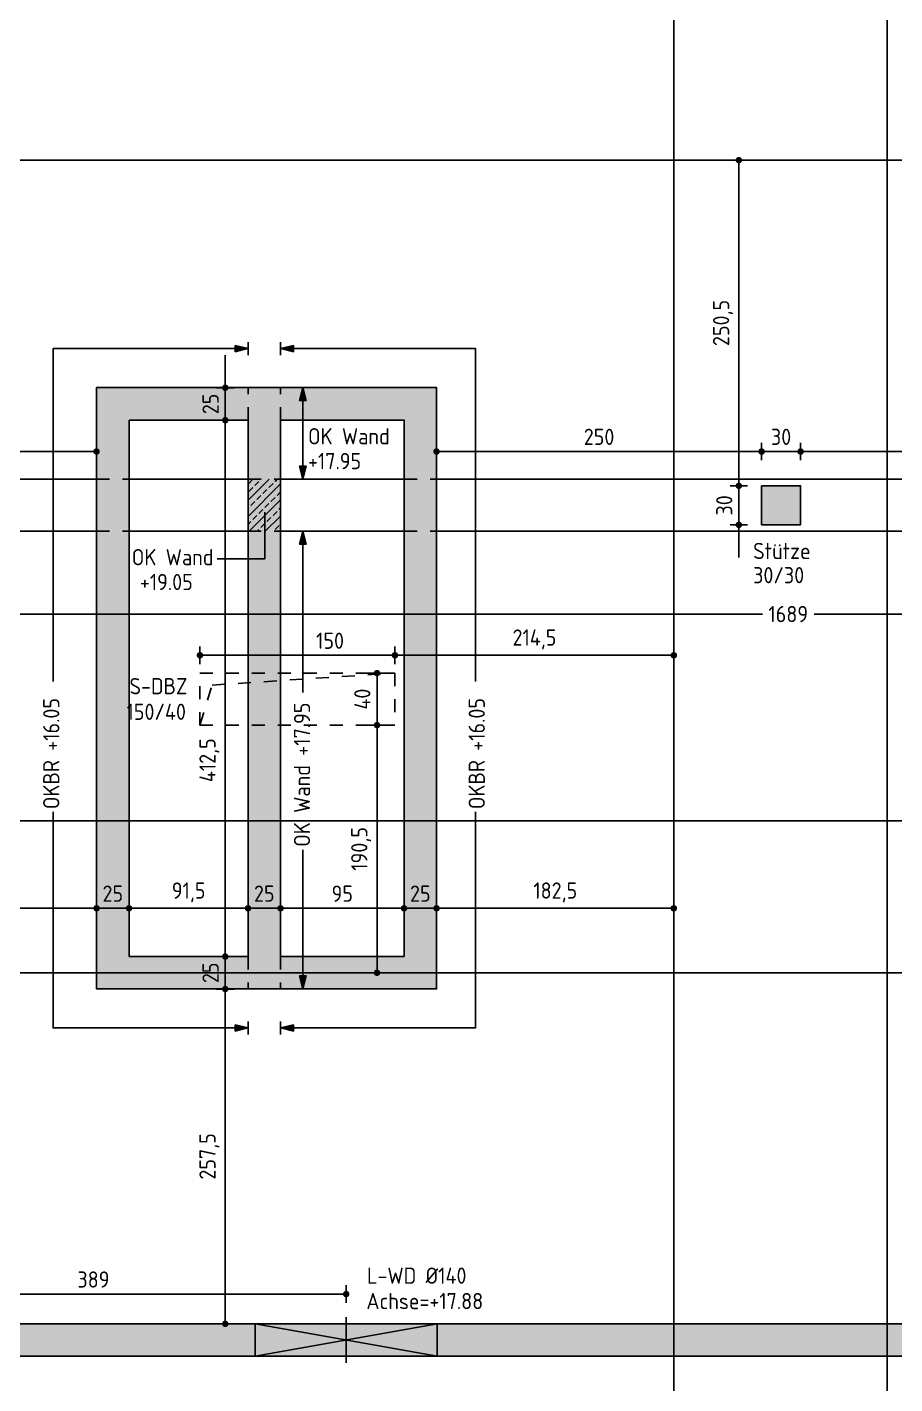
# Model space of a CAD drawing. Extents: x 22 to 185, y 12 to 71.
# Drawn here: x 36.13 to 42.8, y 42.56 to 52.99 of the extents above; entities that cross this region are included whole.
import ezdxf

# ---------------------------------------------------------------- set-up
doc = ezdxf.new("R2010")
doc.units = 0
doc.header["$LTSCALE"] = 0.5
doc.header["$MEASUREMENT"] = 0
doc.header["$PDSIZE"] = 0.15
for name, pattern in [('AUSGEZOGEN', [1000.01, 1000, 0.01]), ('DOT', [0.175, 0.05, -0.125]), ('HIDDEN2', [0.187, 0.125, -0.062]), ('PUNKT', [0.175, 0.05, -0.125])]:
    doc.linetypes.add(name, pattern=pattern)
doc.layers.get('0').update_dxf_attribs({"linetype": 'CONTINUOUS'})
doc.layers.get('Defpoints').update_dxf_attribs({"linetype": 'CONTINUOUS'})
for name, color, linetype in [('ACHSEN', 7, 'CONTINUOUS'), ('Attika DG', 7, 'CONTINUOUS'), ('BETON', 7, 'CONTINUOUS'), ('DD', 7, 'CONTINUOUS'), ('DRUEBER', 7, 'CONTINUOUS'), ('grau_hell', 7, 'CONTINUOUS'), ('grau_mittel', 7, 'CONTINUOUS'), ('HILFE', 7, 'CONTINUOUS'), ('MASSE', 7, 'CONTINUOUS'), ('OBJEKT', 7, 'CONTINUOUS'), ('RND', 7, 'CONTINUOUS'), ('SFP_Hilfe', 7, 'CONTINUOUS'), ('TEXT', 7, 'CONTINUOUS'), ('WD', 7, 'CONTINUOUS')]:
    doc.layers.add(name, color=color, linetype=linetype)
doc.layers.add('NOPLOT', color=7, linetype='CONTINUOUS', plot=False)
doc.styles.add('TXT', font='isocp.shx')
doc.dimstyles.new('DOT_I', dxfattribs={"dimscale": 0.5, "dimtxt": 0.25, "dimasz": 0.25, "dimexe": 0.1, "dimexo": 0.3, "dimgap": 0.1, "dimtad": 1, "dimdec": 3, "dimzin": 3, "dimtxsty": 'TXT', "dimblk": 'DOT', "dimblk1": 'DOT', "dimblk2": 'DOT', "dimsah": 1, "dimcen": 0.1, "dimse1": 1, "dimse2": 1, "dimazin": 0, "dimtfac": 1, "dimtdec": 4, "dimtix": 1, "dimtmove": 2, "dimatfit": 3, "dimldrblk": 'DOT', "dimfxl": 0, "dimtvp": 1, "dimtolj": 1, "dimtzin": 0, "dimarcsym": 0})

# ---------------------------------------------------------------- blocks, each defined once
blk = doc.blocks.new('DG')
at = {"color": 0, "linetype": 'ByBlock', "lineweight": -2}
for points in [[(13.21, 7.45), (15.825, 7.45), (15.825, 2.825), (13.21, 2.825), (13.21, 7.45)], [(14.375, 7.45), (14.625, 7.45)], [(13.46, 7.2), (14.375, 7.2), (14.375, 3.075), (13.46, 3.075), (13.46, 7.2)], [(14.625, 7.2), (15.575, 7.2), (15.575, 3.075), (14.625, 3.075), (14.625, 7.2)], [(14.625, 2.825), (14.375, 2.825)], [(9.03, 0.25), (9.03, 0), (32.925, 0), (32.925, 0.25), (9.03, 0.25)]]:
    blk.add_lwpolyline(points, dxfattribs=at)
blk.add_lwpolyline([(18.325, 6.695), (18.625, 6.695), (18.625, 6.395), (18.325, 6.395)], close=True, dxfattribs=at)
blk = doc.blocks.new('Aufkantung')
at = {"color": 0, "linetype": 'ByBlock', "lineweight": -2}
for points in [[(-0.1, 10.25), (-0.05, 10.25), (-0.05, 13.4), (35.175, 13.4), (35.175, 0), (-0.1, 0)], [(0.15, 13.15), (34.925, 13.15), (34.925, 0.25), (0.15, 0.25)]]:
    blk.add_lwpolyline(points, close=True, dxfattribs=at)
blk = doc.blocks.new('DOT')
at = {"layer": 'MASSE', "color": 7, "linetype": 'Continuous'}
for p, q in [((0, 0), (-1, 0)), ((0, 0.54), (0, -0.54))]:
    blk.add_line(p, q, dxfattribs=at)
at = {"layer": 'MASSE', "color": 7, "linetype": 'Continuous', "const_width": 0.2}
blk.add_lwpolyline([(-0.1, 0, 1), (0.1, 0, 1)], format="xyb", close=True, dxfattribs=at)
blk = doc.blocks.new('*D208')
at = {"layer": 'Defpoints', "color": 0, "linetype": 'AUSGEZOGEN', "transparency": 16777216}
for p in [(41.774, 49.727), (42.074, 49.727), (42.074, 49.727)]:
    blk.add_point(p, dxfattribs=at)
at = {"layer": 'MASSE', "color": 0, "linetype": 'AUSGEZOGEN', "lineweight": -2, "transparency": 16777216}
for p, q in [((41.649, 49.727), (41.524, 49.727)), ((41.774, 49.727), (42.074, 49.727)), ((42.199, 49.727), (42.324, 49.727))]:
    blk.add_line(p, q, dxfattribs=at)
at = {"layer": 'MASSE', "color": 0, "linetype": 'AUSGEZOGEN', "lineweight": -2, "transparency": 16777216, "xscale": 0.125, "yscale": 0.125, "zscale": 0.125}
blk.add_blockref('DOT', (41.774, 49.727), dxfattribs=at)
at = {"layer": 'MASSE', "color": 0, "linetype": 'AUSGEZOGEN', "lineweight": -2, "transparency": 16777216, "xscale": 0.125, "yscale": 0.125, "zscale": 0.125, "rotation": 180}
blk.add_blockref('DOT', (42.074, 49.727), dxfattribs=at)
at = {"layer": 'MASSE', "color": 0, "linetype": 'AUSGEZOGEN', "transparency": 16777216, "insert": (41.924, 49.84), "char_height": 0.125, "attachment_point": 5, "style": 'TXT'}
blk.add_mtext('\\A1;30', dxfattribs=at)
blk = doc.blocks.new('*D209')
at = {"layer": 'Defpoints', "color": 0, "linetype": 'AUSGEZOGEN', "transparency": 16777216}
for p in [(42.074, 49.727), (45.524, 49.727), (45.524, 49.727)]:
    blk.add_point(p, dxfattribs=at)
at = {"layer": 'MASSE', "color": 0, "linetype": 'AUSGEZOGEN', "lineweight": -2, "transparency": 16777216}
blk.add_line((42.199, 49.727), (45.399, 49.727), dxfattribs=at)
at = {"layer": 'MASSE', "color": 0, "linetype": 'AUSGEZOGEN', "lineweight": -2, "transparency": 16777216, "xscale": 0.125, "yscale": 0.125, "zscale": 0.125, "rotation": 180}
blk.add_blockref('DOT', (42.074, 49.727), dxfattribs=at)
at = {"layer": 'MASSE', "color": 0, "linetype": 'AUSGEZOGEN', "lineweight": -2, "transparency": 16777216, "xscale": 0.125, "yscale": 0.125, "zscale": 0.125}
blk.add_blockref('DOT', (45.524, 49.727), dxfattribs=at)
at = {"layer": 'MASSE', "color": 0, "linetype": 'AUSGEZOGEN', "transparency": 16777216, "insert": (43.799, 49.84), "char_height": 0.125, "attachment_point": 5, "style": 'TXT'}
blk.add_mtext('\\A1;345', dxfattribs=at)
blk = doc.blocks.new('*D216')
at = {"layer": 'Defpoints', "color": 0, "linetype": 'AUSGEZOGEN', "transparency": 16777216}
for p in [(41.599, 51.968), (41.599, 51.968), (41.599, 49.463)]:
    blk.add_point(p, dxfattribs=at)
at = {"layer": 'MASSE', "color": 0, "linetype": 'AUSGEZOGEN', "lineweight": -2, "transparency": 16777216}
blk.add_line((41.599, 49.588), (41.599, 51.843), dxfattribs=at)
at = {"layer": 'MASSE', "color": 0, "linetype": 'AUSGEZOGEN', "lineweight": -2, "transparency": 16777216, "xscale": 0.125, "yscale": 0.125, "zscale": 0.125}
for p, rotation in [((41.599, 51.968), 90), ((41.599, 49.463), 270)]:
    blk.add_blockref('DOT', p, dxfattribs=dict(at, rotation=rotation))
at = {"layer": 'MASSE', "color": 0, "linetype": 'AUSGEZOGEN', "transparency": 16777216, "insert": (41.477, 50.716), "char_height": 0.125, "attachment_point": 5, "rotation": 90, "style": 'TXT'}
blk.add_mtext('\\A1;250,5', dxfattribs=at)
blk = doc.blocks.new('*D217')
at = {"layer": 'Defpoints', "color": 0, "linetype": 'AUSGEZOGEN', "transparency": 16777216}
for p in [(41.599, 49.463), (41.599, 49.463), (41.599, 49.163)]:
    blk.add_point(p, dxfattribs=at)
at = {"layer": 'MASSE', "color": 0, "linetype": 'AUSGEZOGEN', "lineweight": -2, "transparency": 16777216}
for p, q in [((41.599, 49.588), (41.599, 49.713)), ((41.599, 49.163), (41.599, 49.463)), ((41.599, 49.038), (41.599, 48.913))]:
    blk.add_line(p, q, dxfattribs=at)
at = {"layer": 'MASSE', "color": 0, "linetype": 'AUSGEZOGEN', "lineweight": -2, "transparency": 16777216, "xscale": 0.125, "yscale": 0.125, "zscale": 0.125}
for p, rotation in [((41.599, 49.463), 270), ((41.599, 49.163), 90)]:
    blk.add_blockref('DOT', p, dxfattribs=dict(at, rotation=rotation))
at = {"layer": 'MASSE', "color": 0, "linetype": 'AUSGEZOGEN', "transparency": 16777216, "insert": (41.487, 49.313), "char_height": 0.125, "attachment_point": 5, "rotation": 90, "style": 'TXT'}
blk.add_mtext('\\A1;30', dxfattribs=at)
blk = doc.blocks.new('*D181')
at = {"layer": 'Defpoints', "color": 0, "linetype": 'AUSGEZOGEN', "transparency": 16777216}
for p in [(37.649, 45.593), (37.649, 43.018), (37.649, 43.018)]:
    blk.add_point(p, dxfattribs=at)
at = {"layer": 'MASSE', "color": 0, "linetype": 'AUSGEZOGEN', "lineweight": -2, "transparency": 16777216}
blk.add_line((37.649, 45.468), (37.649, 43.143), dxfattribs=at)
at = {"layer": 'MASSE', "color": 0, "linetype": 'AUSGEZOGEN', "lineweight": -2, "transparency": 16777216, "xscale": 0.125, "yscale": 0.125, "zscale": 0.125}
for p, rotation in [((37.649, 45.593), 90), ((37.649, 43.018), 270)]:
    blk.add_blockref('DOT', p, dxfattribs=dict(at, rotation=rotation))
at = {"layer": 'MASSE', "color": 0, "linetype": 'AUSGEZOGEN', "transparency": 16777216, "insert": (37.527, 44.306), "char_height": 0.125, "attachment_point": 5, "rotation": 90, "style": 'TXT'}
blk.add_mtext('\\A1;257,5', dxfattribs=at)
blk = doc.blocks.new('*D61')
at = {"layer": 'Defpoints', "color": 0, "linetype": 'AUSGEZOGEN', "transparency": 16777216}
for p in [(37.824, 46.214), (37.824, 46.214), (38.074, 46.214)]:
    blk.add_point(p, dxfattribs=at)
at = {"layer": 'MASSE', "color": 0, "linetype": 'AUSGEZOGEN', "lineweight": -2, "transparency": 16777216}
for p, q in [((37.699, 46.214), (37.574, 46.214)), ((38.074, 46.214), (37.824, 46.214)), ((38.199, 46.214), (38.324, 46.214))]:
    blk.add_line(p, q, dxfattribs=at)
at = {"layer": 'MASSE', "color": 0, "linetype": 'AUSGEZOGEN', "lineweight": -2, "transparency": 16777216, "xscale": 0.125, "yscale": 0.125, "zscale": 0.125}
blk.add_blockref('DOT', (37.824, 46.214), dxfattribs=at)
at = {"layer": 'MASSE', "color": 0, "linetype": 'AUSGEZOGEN', "lineweight": -2, "transparency": 16777216, "xscale": 0.125, "yscale": 0.125, "zscale": 0.125, "rotation": 180}
blk.add_blockref('DOT', (38.074, 46.214), dxfattribs=at)
at = {"layer": 'MASSE', "color": 0, "linetype": 'AUSGEZOGEN', "transparency": 16777216, "insert": (37.949, 46.327), "char_height": 0.125, "attachment_point": 5, "style": 'TXT'}
blk.add_mtext('\\A1;25', dxfattribs=at)
blk = doc.blocks.new('*D62')
at = {"layer": 'Defpoints', "color": 0, "linetype": 'AUSGEZOGEN', "transparency": 16777216}
for p in [(37.649, 45.843), (37.649, 45.593), (37.649, 45.593)]:
    blk.add_point(p, dxfattribs=at)
at = {"layer": 'MASSE', "color": 0, "linetype": 'AUSGEZOGEN', "lineweight": -2, "transparency": 16777216}
for p, q in [((37.649, 45.968), (37.649, 46.093)), ((37.649, 45.843), (37.649, 45.593)), ((37.649, 45.468), (37.649, 45.343))]:
    blk.add_line(p, q, dxfattribs=at)
at = {"layer": 'MASSE', "color": 0, "linetype": 'AUSGEZOGEN', "lineweight": -2, "transparency": 16777216, "xscale": 0.125, "yscale": 0.125, "zscale": 0.125}
for p, rotation in [((37.649, 45.843), 270), ((37.649, 45.593), 90)]:
    blk.add_blockref('DOT', p, dxfattribs=dict(at, rotation=rotation))
at = {"layer": 'MASSE', "color": 0, "linetype": 'AUSGEZOGEN', "transparency": 16777216, "insert": (37.536, 45.718), "char_height": 0.125, "attachment_point": 5, "rotation": 90, "style": 'TXT'}
blk.add_mtext('\\A1;25', dxfattribs=at)
blk = doc.blocks.new('*D63')
at = {"layer": 'Defpoints', "color": 0, "linetype": 'AUSGEZOGEN', "transparency": 16777216}
for p in [(37.649, 49.968), (37.649, 49.968), (37.649, 45.843)]:
    blk.add_point(p, dxfattribs=at)
at = {"layer": 'MASSE', "color": 0, "linetype": 'AUSGEZOGEN', "lineweight": -2, "transparency": 16777216}
blk.add_line((37.649, 45.968), (37.649, 49.843), dxfattribs=at)
at = {"layer": 'MASSE', "color": 0, "linetype": 'AUSGEZOGEN', "lineweight": -2, "transparency": 16777216, "xscale": 0.125, "yscale": 0.125, "zscale": 0.125}
for p, rotation in [((37.649, 49.968), 90), ((37.649, 45.843), 270)]:
    blk.add_blockref('DOT', p, dxfattribs=dict(at, rotation=rotation))
at = {"layer": 'MASSE', "color": 0, "linetype": 'AUSGEZOGEN', "transparency": 16777216, "insert": (37.527, 47.353), "char_height": 0.125, "attachment_point": 5, "rotation": 90, "style": 'TXT'}
blk.add_mtext('\\A1;412,5', dxfattribs=at)
blk = doc.blocks.new('*D64')
at = {"layer": 'Defpoints', "color": 0, "linetype": 'AUSGEZOGEN', "transparency": 16777216}
for p in [(37.649, 50.218), (37.649, 50.218), (37.649, 49.968)]:
    blk.add_point(p, dxfattribs=at)
at = {"layer": 'MASSE', "color": 0, "linetype": 'AUSGEZOGEN', "lineweight": -2, "transparency": 16777216}
for p, q in [((37.649, 50.343), (37.649, 50.468)), ((37.649, 49.968), (37.649, 50.218)), ((37.649, 49.843), (37.649, 49.718))]:
    blk.add_line(p, q, dxfattribs=at)
at = {"layer": 'MASSE', "color": 0, "linetype": 'AUSGEZOGEN', "lineweight": -2, "transparency": 16777216, "xscale": 0.125, "yscale": 0.125, "zscale": 0.125}
for p, rotation in [((37.649, 50.218), 270), ((37.649, 49.968), 90)]:
    blk.add_blockref('DOT', p, dxfattribs=dict(at, rotation=rotation))
at = {"layer": 'MASSE', "color": 0, "linetype": 'AUSGEZOGEN', "transparency": 16777216, "insert": (37.536, 50.093), "char_height": 0.125, "attachment_point": 5, "rotation": 90, "style": 'TXT'}
blk.add_mtext('\\A1;25', dxfattribs=at)
blk = doc.blocks.new('*D66')
at = {"layer": 'Defpoints', "color": 0, "linetype": 'AUSGEZOGEN', "transparency": 16777216}
for p in [(33.534, 48.477), (50.424, 48.477), (50.424, 48.477)]:
    blk.add_point(p, dxfattribs=at)
at = {"layer": 'MASSE', "color": 0, "linetype": 'AUSGEZOGEN', "lineweight": -2, "transparency": 16777216}
for p, q in [((33.659, 48.477), (41.781, 48.477)), ((50.299, 48.477), (42.178, 48.477))]:
    blk.add_line(p, q, dxfattribs=at)
at = {"layer": 'MASSE', "color": 0, "linetype": 'AUSGEZOGEN', "lineweight": -2, "transparency": 16777216, "xscale": 0.125, "yscale": 0.125, "zscale": 0.125, "rotation": 180}
blk.add_blockref('DOT', (33.534, 48.477), dxfattribs=at)
at = {"layer": 'MASSE', "color": 0, "linetype": 'AUSGEZOGEN', "lineweight": -2, "transparency": 16777216, "xscale": 0.125, "yscale": 0.125, "zscale": 0.125}
blk.add_blockref('DOT', (50.424, 48.477), dxfattribs=at)
at = {"layer": 'MASSE', "color": 0, "linetype": 'AUSGEZOGEN', "transparency": 16777216, "insert": (41.979, 48.477), "char_height": 0.125, "attachment_point": 5, "style": 'TXT'}
blk.add_mtext('\\A1;1689', dxfattribs=at)
blk = doc.blocks.new('Pfeillinie')
at = {"layer": 'TEXT', "linetype": 'Continuous'}
blk.add_hatch(color=7, dxfattribs=at).paths.add_polyline_path([(0, 0), (-0.8, 0.2), (-0.8, 0), (-0.8, -0.2)])
at = {"layer": 'TEXT', "color": 7, "linetype": 'Continuous'}
for p, q in [((-0.8, 0), (-0.8, 0.2)), ((-0.8, 0.2), (0, 0)), ((-0.8, 0), (-0.8, -0.2)), ((-0.8, -0.2), (0, 0))]:
    blk.add_line(p, q, dxfattribs=at)
blk = doc.blocks.new('*D290')
at = {"layer": 'Defpoints', "color": 0, "linetype": 'AUSGEZOGEN', "transparency": 16777216}
for p in [(34.69, 43.247), (34.69, 43.247), (38.579, 43.247)]:
    blk.add_point(p, dxfattribs=at)
at = {"layer": 'MASSE', "color": 0, "linetype": 'AUSGEZOGEN', "lineweight": -2, "transparency": 16777216}
blk.add_line((38.454, 43.247), (34.815, 43.247), dxfattribs=at)
at = {"layer": 'MASSE', "color": 0, "linetype": 'AUSGEZOGEN', "lineweight": -2, "transparency": 16777216, "xscale": 0.125, "yscale": 0.125, "zscale": 0.125, "rotation": 180}
blk.add_blockref('DOT', (34.69, 43.247), dxfattribs=at)
at = {"layer": 'MASSE', "color": 0, "linetype": 'AUSGEZOGEN', "lineweight": -2, "transparency": 16777216, "xscale": 0.125, "yscale": 0.125, "zscale": 0.125}
blk.add_blockref('DOT', (38.579, 43.247), dxfattribs=at)
at = {"layer": 'MASSE', "color": 0, "linetype": 'AUSGEZOGEN', "transparency": 16777216, "insert": (36.635, 43.359), "char_height": 0.125, "attachment_point": 5, "style": 'TXT'}
blk.add_mtext('\\A1;389', dxfattribs=at)
blk = doc.blocks.new('*D282')
at = {"layer": 'Defpoints', "color": 0, "linetype": 'AUSGEZOGEN', "transparency": 16777216}
for p in [(37.454, 48.16), (37.454, 48.16), (38.954, 48.16)]:
    blk.add_point(p, dxfattribs=at)
at = {"layer": 'MASSE', "color": 0, "linetype": 'AUSGEZOGEN', "lineweight": -2, "transparency": 16777216}
blk.add_line((38.829, 48.16), (37.579, 48.16), dxfattribs=at)
at = {"layer": 'MASSE', "color": 0, "linetype": 'AUSGEZOGEN', "lineweight": -2, "transparency": 16777216, "xscale": 0.125, "yscale": 0.125, "zscale": 0.125, "rotation": 180}
blk.add_blockref('DOT', (37.454, 48.16), dxfattribs=at)
at = {"layer": 'MASSE', "color": 0, "linetype": 'AUSGEZOGEN', "lineweight": -2, "transparency": 16777216, "xscale": 0.125, "yscale": 0.125, "zscale": 0.125}
blk.add_blockref('DOT', (38.954, 48.16), dxfattribs=at)
at = {"layer": 'MASSE', "color": 0, "linetype": 'AUSGEZOGEN', "transparency": 16777216, "insert": (38.455, 48.272), "char_height": 0.125, "attachment_point": 5, "style": 'TXT'}
blk.add_mtext('\\A1;150', dxfattribs=at)
blk = doc.blocks.new('*D283')
at = {"layer": 'Defpoints', "color": 0, "linetype": 'AUSGEZOGEN', "transparency": 16777216}
for p in [(38.816, 48.023), (38.816, 48.023), (38.816, 47.623)]:
    blk.add_point(p, dxfattribs=at)
at = {"layer": 'MASSE', "color": 0, "linetype": 'AUSGEZOGEN', "lineweight": -2, "transparency": 16777216}
blk.add_line((38.816, 47.748), (38.816, 47.898), dxfattribs=at)
at = {"layer": 'MASSE', "color": 0, "linetype": 'AUSGEZOGEN', "lineweight": -2, "transparency": 16777216, "xscale": 0.125, "yscale": 0.125, "zscale": 0.125}
for p, rotation in [((38.816, 48.023), 90), ((38.816, 47.623), 270)]:
    blk.add_blockref('DOT', p, dxfattribs=dict(at, rotation=rotation))
at = {"layer": 'MASSE', "color": 0, "linetype": 'AUSGEZOGEN', "transparency": 16777216, "insert": (38.703, 47.823), "char_height": 0.125, "attachment_point": 5, "rotation": 90, "style": 'TXT'}
blk.add_mtext('\\A1;40', dxfattribs=at)
blk = doc.blocks.new('*D284')
at = {"layer": 'Defpoints', "color": 0, "linetype": 'AUSGEZOGEN', "transparency": 16777216}
for p in [(38.816, 47.623), (38.816, 45.718), (38.816, 45.718)]:
    blk.add_point(p, dxfattribs=at)
at = {"layer": 'MASSE', "color": 0, "linetype": 'AUSGEZOGEN', "lineweight": -2, "transparency": 16777216}
blk.add_line((38.816, 47.498), (38.816, 45.843), dxfattribs=at)
at = {"layer": 'MASSE', "color": 0, "linetype": 'AUSGEZOGEN', "lineweight": -2, "transparency": 16777216, "xscale": 0.125, "yscale": 0.125, "zscale": 0.125}
for p, rotation in [((38.816, 47.623), 90), ((38.816, 45.718), 270)]:
    blk.add_blockref('DOT', p, dxfattribs=dict(at, rotation=rotation))
at = {"layer": 'MASSE', "color": 0, "linetype": 'AUSGEZOGEN', "transparency": 16777216, "insert": (38.694, 46.671), "char_height": 0.125, "attachment_point": 5, "rotation": 90, "style": 'TXT'}
blk.add_mtext('\\A1;190,5', dxfattribs=at)
blk = doc.blocks.new('*D122')
at = {"layer": 'Defpoints', "color": 0, "linetype": 'AUSGEZOGEN', "transparency": 16777216}
for p in [(36.909, 46.214), (37.824, 46.214), (37.824, 46.214)]:
    blk.add_point(p, dxfattribs=at)
at = {"layer": 'MASSE', "color": 0, "linetype": 'AUSGEZOGEN', "lineweight": -2, "transparency": 16777216}
blk.add_line((37.034, 46.214), (37.699, 46.214), dxfattribs=at)
at = {"layer": 'MASSE', "color": 0, "linetype": 'AUSGEZOGEN', "lineweight": -2, "transparency": 16777216, "xscale": 0.125, "yscale": 0.125, "zscale": 0.125, "rotation": 180}
blk.add_blockref('DOT', (36.909, 46.214), dxfattribs=at)
at = {"layer": 'MASSE', "color": 0, "linetype": 'AUSGEZOGEN', "lineweight": -2, "transparency": 16777216, "xscale": 0.125, "yscale": 0.125, "zscale": 0.125}
blk.add_blockref('DOT', (37.824, 46.214), dxfattribs=at)
at = {"layer": 'MASSE', "color": 0, "linetype": 'AUSGEZOGEN', "transparency": 16777216, "insert": (37.367, 46.336), "char_height": 0.125, "attachment_point": 5, "style": 'TXT'}
blk.add_mtext('\\A1;91,5', dxfattribs=at)
blk = doc.blocks.new('*D123')
at = {"layer": 'Defpoints', "color": 0, "linetype": 'AUSGEZOGEN', "transparency": 16777216}
for p in [(36.659, 46.214), (36.659, 46.214), (36.909, 46.214)]:
    blk.add_point(p, dxfattribs=at)
at = {"layer": 'MASSE', "color": 0, "linetype": 'AUSGEZOGEN', "lineweight": -2, "transparency": 16777216}
for p, q in [((36.534, 46.214), (36.409, 46.214)), ((36.909, 46.214), (36.659, 46.214)), ((37.034, 46.214), (37.159, 46.214))]:
    blk.add_line(p, q, dxfattribs=at)
at = {"layer": 'MASSE', "color": 0, "linetype": 'AUSGEZOGEN', "lineweight": -2, "transparency": 16777216, "xscale": 0.125, "yscale": 0.125, "zscale": 0.125}
blk.add_blockref('DOT', (36.659, 46.214), dxfattribs=at)
at = {"layer": 'MASSE', "color": 0, "linetype": 'AUSGEZOGEN', "lineweight": -2, "transparency": 16777216, "xscale": 0.125, "yscale": 0.125, "zscale": 0.125, "rotation": 180}
blk.add_blockref('DOT', (36.909, 46.214), dxfattribs=at)
at = {"layer": 'MASSE', "color": 0, "linetype": 'AUSGEZOGEN', "transparency": 16777216, "insert": (36.784, 46.327), "char_height": 0.125, "attachment_point": 5, "style": 'TXT'}
blk.add_mtext('\\A1;25', dxfattribs=at)
blk = doc.blocks.new('*D124')
at = {"layer": 'Defpoints', "color": 0, "linetype": 'AUSGEZOGEN', "transparency": 16777216}
for p in [(33.599, 46.214), (33.599, 46.214), (36.659, 46.214)]:
    blk.add_point(p, dxfattribs=at)
at = {"layer": 'MASSE', "color": 0, "linetype": 'AUSGEZOGEN', "lineweight": -2, "transparency": 16777216}
blk.add_line((36.534, 46.214), (33.724, 46.214), dxfattribs=at)
at = {"layer": 'MASSE', "color": 0, "linetype": 'AUSGEZOGEN', "lineweight": -2, "transparency": 16777216, "xscale": 0.125, "yscale": 0.125, "zscale": 0.125, "rotation": 180}
blk.add_blockref('DOT', (33.599, 46.214), dxfattribs=at)
at = {"layer": 'MASSE', "color": 0, "linetype": 'AUSGEZOGEN', "lineweight": -2, "transparency": 16777216, "xscale": 0.125, "yscale": 0.125, "zscale": 0.125}
blk.add_blockref('DOT', (36.659, 46.214), dxfattribs=at)
at = {"layer": 'MASSE', "color": 0, "linetype": 'AUSGEZOGEN', "transparency": 16777216, "insert": (35.129, 46.327), "char_height": 0.125, "attachment_point": 5, "style": 'TXT'}
blk.add_mtext('\\A1;306', dxfattribs=at)
blk = doc.blocks.new('*D125')
at = {"layer": 'Defpoints', "color": 0, "linetype": 'AUSGEZOGEN', "transparency": 16777216}
for p in [(38.074, 46.214), (38.074, 46.214), (39.024, 46.214)]:
    blk.add_point(p, dxfattribs=at)
at = {"layer": 'MASSE', "color": 0, "linetype": 'AUSGEZOGEN', "lineweight": -2, "transparency": 16777216}
blk.add_line((38.899, 46.214), (38.199, 46.214), dxfattribs=at)
at = {"layer": 'MASSE', "color": 0, "linetype": 'AUSGEZOGEN', "lineweight": -2, "transparency": 16777216, "xscale": 0.125, "yscale": 0.125, "zscale": 0.125, "rotation": 180}
blk.add_blockref('DOT', (38.074, 46.214), dxfattribs=at)
at = {"layer": 'MASSE', "color": 0, "linetype": 'AUSGEZOGEN', "lineweight": -2, "transparency": 16777216, "xscale": 0.125, "yscale": 0.125, "zscale": 0.125}
blk.add_blockref('DOT', (39.024, 46.214), dxfattribs=at)
at = {"layer": 'MASSE', "color": 0, "linetype": 'AUSGEZOGEN', "transparency": 16777216, "insert": (38.549, 46.327), "char_height": 0.125, "attachment_point": 5, "style": 'TXT'}
blk.add_mtext('\\A1;95', dxfattribs=at)
blk = doc.blocks.new('*D126')
at = {"layer": 'Defpoints', "color": 0, "linetype": 'AUSGEZOGEN', "transparency": 16777216}
for p in [(39.024, 46.214), (39.274, 46.214), (39.274, 46.214)]:
    blk.add_point(p, dxfattribs=at)
at = {"layer": 'MASSE', "color": 0, "linetype": 'AUSGEZOGEN', "lineweight": -2, "transparency": 16777216}
for p, q in [((38.899, 46.214), (38.774, 46.214)), ((39.024, 46.214), (39.274, 46.214)), ((39.399, 46.214), (39.524, 46.214))]:
    blk.add_line(p, q, dxfattribs=at)
at = {"layer": 'MASSE', "color": 0, "linetype": 'AUSGEZOGEN', "lineweight": -2, "transparency": 16777216, "xscale": 0.125, "yscale": 0.125, "zscale": 0.125}
blk.add_blockref('DOT', (39.024, 46.214), dxfattribs=at)
at = {"layer": 'MASSE', "color": 0, "linetype": 'AUSGEZOGEN', "lineweight": -2, "transparency": 16777216, "xscale": 0.125, "yscale": 0.125, "zscale": 0.125, "rotation": 180}
blk.add_blockref('DOT', (39.274, 46.214), dxfattribs=at)
at = {"layer": 'MASSE', "color": 0, "linetype": 'AUSGEZOGEN', "transparency": 16777216, "insert": (39.149, 46.327), "char_height": 0.125, "attachment_point": 5, "style": 'TXT'}
blk.add_mtext('\\A1;25', dxfattribs=at)
blk = doc.blocks.new('*D127')
at = {"layer": 'Defpoints', "color": 0, "linetype": 'AUSGEZOGEN', "transparency": 16777216}
for p in [(39.274, 46.214), (41.099, 46.214), (41.099, 46.214)]:
    blk.add_point(p, dxfattribs=at)
at = {"layer": 'MASSE', "color": 0, "linetype": 'AUSGEZOGEN', "lineweight": -2, "transparency": 16777216}
blk.add_line((39.399, 46.214), (40.974, 46.214), dxfattribs=at)
at = {"layer": 'MASSE', "color": 0, "linetype": 'AUSGEZOGEN', "lineweight": -2, "transparency": 16777216, "xscale": 0.125, "yscale": 0.125, "zscale": 0.125, "rotation": 180}
blk.add_blockref('DOT', (39.274, 46.214), dxfattribs=at)
at = {"layer": 'MASSE', "color": 0, "linetype": 'AUSGEZOGEN', "lineweight": -2, "transparency": 16777216, "xscale": 0.125, "yscale": 0.125, "zscale": 0.125}
blk.add_blockref('DOT', (41.099, 46.214), dxfattribs=at)
at = {"layer": 'MASSE', "color": 0, "linetype": 'AUSGEZOGEN', "transparency": 16777216, "insert": (40.187, 46.336), "char_height": 0.125, "attachment_point": 5, "style": 'TXT'}
blk.add_mtext('\\A1;182,5', dxfattribs=at)
blk = doc.blocks.new('*D135')
at = {"layer": 'Defpoints', "color": 0, "linetype": 'AUSGEZOGEN', "transparency": 16777216}
for p in [(39.274, 49.727), (41.774, 49.727), (41.774, 49.727)]:
    blk.add_point(p, dxfattribs=at)
at = {"layer": 'MASSE', "color": 0, "linetype": 'AUSGEZOGEN', "lineweight": -2, "transparency": 16777216}
blk.add_line((39.399, 49.727), (41.649, 49.727), dxfattribs=at)
at = {"layer": 'MASSE', "color": 0, "linetype": 'AUSGEZOGEN', "lineweight": -2, "transparency": 16777216, "xscale": 0.125, "yscale": 0.125, "zscale": 0.125, "rotation": 180}
blk.add_blockref('DOT', (39.274, 49.727), dxfattribs=at)
at = {"layer": 'MASSE', "color": 0, "linetype": 'AUSGEZOGEN', "lineweight": -2, "transparency": 16777216, "xscale": 0.125, "yscale": 0.125, "zscale": 0.125}
blk.add_blockref('DOT', (41.774, 49.727), dxfattribs=at)
at = {"layer": 'MASSE', "color": 0, "linetype": 'AUSGEZOGEN', "transparency": 16777216, "insert": (40.524, 49.84), "char_height": 0.125, "attachment_point": 5, "style": 'TXT'}
blk.add_mtext('\\A1;250', dxfattribs=at)
blk = doc.blocks.new('*D136')
at = {"layer": 'Defpoints', "color": 0, "linetype": 'AUSGEZOGEN', "transparency": 16777216}
for p in [(33.834, 49.727), (33.834, 49.727), (36.659, 49.727)]:
    blk.add_point(p, dxfattribs=at)
at = {"layer": 'MASSE', "color": 0, "linetype": 'AUSGEZOGEN', "lineweight": -2, "transparency": 16777216}
blk.add_line((36.534, 49.727), (33.959, 49.727), dxfattribs=at)
at = {"layer": 'MASSE', "color": 0, "linetype": 'AUSGEZOGEN', "lineweight": -2, "transparency": 16777216, "xscale": 0.125, "yscale": 0.125, "zscale": 0.125, "rotation": 180}
blk.add_blockref('DOT', (33.834, 49.727), dxfattribs=at)
at = {"layer": 'MASSE', "color": 0, "linetype": 'AUSGEZOGEN', "lineweight": -2, "transparency": 16777216, "xscale": 0.125, "yscale": 0.125, "zscale": 0.125}
blk.add_blockref('DOT', (36.659, 49.727), dxfattribs=at)
at = {"layer": 'MASSE', "color": 0, "linetype": 'AUSGEZOGEN', "transparency": 16777216, "insert": (35.247, 49.849), "char_height": 0.125, "attachment_point": 5, "style": 'TXT'}
blk.add_mtext('\\A1;282,5', dxfattribs=at)
blk = doc.blocks.new('*D55')
at = {"layer": 'Defpoints', "color": 0, "linetype": 'AUSGEZOGEN', "transparency": 16777216}
for p in [(38.954, 48.16), (38.954, 48.16), (41.099, 48.16)]:
    blk.add_point(p, dxfattribs=at)
at = {"layer": 'MASSE', "color": 0, "linetype": 'AUSGEZOGEN', "lineweight": -2, "transparency": 16777216}
blk.add_line((40.974, 48.16), (39.079, 48.16), dxfattribs=at)
at = {"layer": 'MASSE', "color": 0, "linetype": 'AUSGEZOGEN', "lineweight": -2, "transparency": 16777216, "xscale": 0.125, "yscale": 0.125, "zscale": 0.125, "rotation": 180}
blk.add_blockref('DOT', (38.954, 48.16), dxfattribs=at)
at = {"layer": 'MASSE', "color": 0, "linetype": 'AUSGEZOGEN', "lineweight": -2, "transparency": 16777216, "xscale": 0.125, "yscale": 0.125, "zscale": 0.125}
blk.add_blockref('DOT', (41.099, 48.16), dxfattribs=at)
at = {"layer": 'MASSE', "color": 0, "linetype": 'AUSGEZOGEN', "transparency": 16777216, "insert": (40.027, 48.282), "char_height": 0.125, "attachment_point": 5, "style": 'TXT'}
blk.add_mtext('\\A1;214,5', dxfattribs=at)

msp = doc.modelspace()

# ---------------------------------------------------------------- hatches: boundary and pattern name
at = {"layer": 'Attika DG', "linetype": 'AUSGEZOGEN'}
h = msp.add_hatch(dxfattribs=at)
h.set_pattern_fill('DOTS', color=102, scale=0.8, double=1)
h.set_pattern_definition([(0, (-55.08557, 30.19388), (0.025, 0.05), [0, -0.05])])
h.paths.add_polyline_path([(58.7244, 56.1685), (23.4994, 56.1685), (23.4994, 53.0185), (23.4494, 53.0185), (23.4494, 42.7685), (58.7244, 42.7685)])
h.paths.add_polyline_path([(23.6994, 55.9185), (58.4744, 55.9185), (58.4744, 43.0185), (23.6994, 43.0185)], flags=16)
at = {"layer": 'grau_hell'}
h = msp.add_hatch(color=9, dxfattribs=at)
h.paths.add_polyline_path([(38.0744, 50.2185), (38.0744, 49.9685), (39.0244, 49.9685), (39.0244, 45.8435), (38.0744, 45.8435), (38.0744, 45.5935), (39.2744, 45.5935), (39.2744, 50.2185)])
h.paths.add_polyline_path([(36.6594, 50.2185), (36.6594, 45.5935), (37.8244, 45.5935), (37.8244, 45.8435), (36.9094, 45.8435), (36.9094, 49.9685), (37.8244, 49.9685), (37.8244, 50.2185)])
at = {"layer": 'grau_mittel'}
h = msp.add_hatch(color=61, dxfattribs=at)
h.paths.add_polyline_path([(32.4794, 43.0185), (32.4794, 42.7685), (56.3744, 42.7685), (56.3744, 43.0185)])
h.paths.add_polyline_path([(53.2744, 45.8435), (53.2744, 47.8185), (55.9744, 47.8185), (55.9744, 47.3535), (56.2244, 47.3535), (56.2244, 48.0685), (53.0244, 48.0685), (53.0244, 45.5935), (56.2244, 45.5935), (56.2244, 46.3035), (55.9744, 46.3035), (55.9744, 45.8435)])
h.paths.add_polyline_path([(50.1244, 49.4635), (50.1244, 49.1635), (50.4244, 49.1635), (50.4244, 49.4635)])
h.paths.add_polyline_path([(45.8244, 49.4635), (45.5244, 49.4635), (45.5244, 49.1635), (45.8244, 49.1635)])
h.paths.add_polyline_path([(42.0744, 49.4635), (41.7744, 49.4635), (41.7744, 49.1635), (42.0744, 49.1635)])
h.paths.add_polyline_path([(33.8344, 49.1635), (33.8344, 49.4635), (33.5344, 49.4635), (33.5344, 49.1635)])
h.paths.add_polyline_path([(58.4744, 56.1685), (58.4744, 43.0185), (58.3244, 43.0185), (58.3244, 42.7685), (58.7244, 42.7685), (58.7244, 56.1685)])
h.paths.add_polyline_path([(31.0494, 56.1685), (31.0494, 55.9185), (54.8994, 55.9185), (54.8994, 56.1685)])
h.paths.add_polyline_path([(23.7344, 55.9185), (23.7344, 56.1685), (23.5744, 56.1685), (23.5744, 53.0185), (23.5244, 53.0185), (23.5244, 42.7685), (29.7194, 42.7685), (29.7194, 43.0185), (23.7344, 43.0185)])
h.paths.add_polyline_path([(27.2244, 56.1685), (27.2244, 50.5935), (27.4744, 50.5935), (27.4744, 56.1685)], flags=17)
msp.add_hatch(color=61, dxfattribs=at).paths.add_polyline_path([(38.0744, 45.5935), (38.0744, 50.2185), (37.8244, 50.2185), (37.8244, 45.5935)])
at = {"layer": 'SFP_Hilfe', "linetype": 'AUSGEZOGEN'}
h = msp.add_hatch(dxfattribs=at)
h.set_pattern_fill('ANSI33', color=102, scale=0.35, double=1)
h.set_pattern_definition([(45, (-55.08557, 0), (-0.06187184, 0.06187184), []), (45, (-55.0237, 0), (-0.06187184, 0.06187184), [0.04375, -0.021875])])
h.paths.add_polyline_path([(37.8244, 49.5135), (37.8244, 49.1135), (38.0744, 49.1135), (38.0744, 49.5135)])
at = {"layer": 'WD', "linetype": 'AUSGEZOGEN', "transparency": 33554687}
h = msp.add_hatch(color=253, dxfattribs=at)
h.paths.add_polyline_path([(38.5794, 42.8935), (37.8794, 43.0185), (37.8794, 42.7685)])
h.paths.add_polyline_path([(38.5794, 42.8935), (39.2794, 42.7685), (39.2794, 43.0185)])

# ---------------------------------------------------------------- linework, layer by layer
at = {"layer": 'ACHSEN', "color": 140, "linetype": 'AUSGEZOGEN'}
for p, q in [((41.0994, 62.4935), (41.0994, 36.7935)), ((21.7994, 51.9685), (64.8994, 51.9685)), ((21.7994, 45.7185), (64.8994, 45.7185)), ((38.5794, 43.0685), (38.5794, 42.7185))]:
    msp.add_line(p, q, dxfattribs=at)
at = {"layer": 'DD', "color": 7, "linetype": 'HIDDEN2'}
for p, q in [((37.5474, 47.9304), (38.9544, 48.0235)), ((37.4544, 47.6235), (37.5474, 47.9304))]:
    msp.add_line(p, q, dxfattribs=at)
msp.add_lwpolyline([(37.4544, 48.0235), (38.9544, 48.0235), (38.9544, 47.6235), (37.4544, 47.6235)], close=True, dxfattribs=at)
at = {"layer": 'DRUEBER', "color": 7, "linetype": 'HIDDEN2'}
for p, q in [((37.8244, 49.9685), (37.8244, 50.2185)), ((38.0744, 49.9685), (38.0744, 50.2185)), ((37.8244, 49.5135), (38.0744, 49.5135)), ((37.8244, 49.1135), (38.0744, 49.1135)), ((37.8244, 45.8435), (37.8244, 45.5935)), ((38.0744, 45.8435), (38.0744, 45.5935))]:
    msp.add_line(p, q, dxfattribs=at)
at = {"layer": 'DRUEBER', "color": 7, "linetype": 'DOT'}
for p, q in [((36.6594, 49.5135), (36.9094, 49.5135)), ((39.0244, 49.5135), (39.2744, 49.5135)), ((36.6594, 49.1135), (36.9094, 49.1135)), ((39.0244, 49.1135), (39.2744, 49.1135))]:
    msp.add_line(p, q, dxfattribs=at)
at = {"layer": 'HILFE', "color": 102, "linetype": 'AUSGEZOGEN'}
for p, q in [((37.9523, 48.9014), (37.9523, 49.2612)), ((37.5878, 48.9014), (37.9523, 48.9014))]:
    msp.add_line(p, q, dxfattribs=at)
at = {"layer": 'NOPLOT', "color": 191, "linetype": 'AUSGEZOGEN'}
for p, q in [((42.7386, 61.63), (42.7386, 37.6736)), ((22.6037, 46.8868), (64.0391, 46.8868))]:
    msp.add_line(p, q, dxfattribs=at)
at = {"layer": 'OBJEKT', "color": 7, "linetype": 'AUSGEZOGEN'}
for p, q in [((37.8244, 50.4685), (37.8244, 50.5685)), ((38.0744, 50.4685), (38.0744, 50.5685)), ((33.4844, 49.5135), (36.6594, 49.5135)), ((36.9094, 49.5135), (37.8244, 49.5135)), ((38.0744, 49.5135), (39.0244, 49.5135)), ((39.2744, 49.5135), (50.4744, 49.5135)), ((33.4844, 49.1135), (36.6594, 49.1135)), ((36.9094, 49.1135), (37.8244, 49.1135)), ((38.0744, 49.1135), (39.0244, 49.1135)), ((39.2744, 49.1135), (50.4744, 49.1135)), ((37.8244, 45.2435), (37.8244, 45.3435)), ((38.0744, 45.2435), (38.0744, 45.3435))]:
    msp.add_line(p, q, dxfattribs=at)
at = {"layer": 'RND', "color": 102, "linetype": 'AUSGEZOGEN'}
for points in [[(36.3244, 47.9582), (36.3244, 50.5185), (37.8244, 50.5185)], [(39.5744, 47.9582), (39.5744, 50.5185), (38.0744, 50.5185)], [(38.2457, 50.2185), (38.2457, 49.5135)], [(38.2457, 49.1135), (38.2457, 47.875)], [(37.8244, 45.2935), (36.3244, 45.2935), (36.3244, 46.9568)], [(38.0744, 45.2935), (39.5744, 45.2935), (39.5744, 46.9568)], [(38.2457, 46.6647), (38.2457, 45.5935)]]:
    msp.add_lwpolyline(points, dxfattribs=at)
at = {"layer": 'WD', "color": 7, "linetype": 'AUSGEZOGEN'}
for p, q in [((37.8794, 43.0185), (39.2794, 42.7685)), ((39.2794, 43.0185), (37.8794, 42.7685))]:
    msp.add_line(p, q, dxfattribs=at)
msp.add_lwpolyline([(37.8794, 43.0185), (39.2794, 43.0185), (39.2794, 42.7685), (37.8794, 42.7685)], close=True, dxfattribs=at)

# ---------------------------------------------------------------- block references
at = {"layer": 'Attika DG', "color": 102, "linetype": 'PUNKT'}
msp.add_blockref('Aufkantung', (23.5494, 42.7685), dxfattribs=at)
at = {"layer": 'BETON', "color": 6, "linetype": 'AUSGEZOGEN'}
msp.add_blockref('DG', (23.4494, 42.7685), dxfattribs=at)
at = {"layer": 'RND', "color": 102, "linetype": 'AUSGEZOGEN', "yscale": 0.125, "zscale": 0.125}
for p, xscale, rotation in [((37.8244, 50.5185), -0.125, 180), ((38.0744, 50.5185), 0.125, 180.0000000000004), ((38.2457, 50.2185), 0.125, 90), ((38.2457, 49.5135), 0.125, 270), ((38.2457, 49.1135), 0.125, 90), ((38.2457, 45.5935), 0.125, 270), ((37.8244, 45.2935), -0.125, 180), ((38.0744, 45.2935), 0.125, 180)]:
    msp.add_blockref('Pfeillinie', p, dxfattribs=dict(at, xscale=xscale, rotation=rotation))

# ---------------------------------------------------------------- texts
at = {"layer": 'TEXT', "color": 7, "linetype": 'AUSGEZOGEN', "style": 'TXT'}
for s, p in [('OK Wand', (38.2852, 49.782)), ('+17.95', (38.2852, 49.591)), ('OK Wand', (36.9298, 48.852)), ('Stütze', (41.7091, 48.8999)), ('30/30', (41.7091, 48.7136)), ('+19.05', (36.9921, 48.661)), ('S-DBZ ', (36.9123, 47.8599)), ('150/40', (36.8895, 47.663)), ('L-WD %%C140', (38.7387, 43.3262)), ('Achse=+17.88', (38.7342, 43.1309))]:
    msp.add_text(s, height=0.125, dxfattribs=at).set_placement(p)
for s, p in [('OKBR +16.05', (36.3731, 46.9767)), ('OKBR +16.05', (39.6455, 46.9767)), ('OK Wand +17.95', (38.3018, 46.687))]:
    msp.add_text(s, height=0.125, rotation=90, dxfattribs=at).set_placement(p)

# ---------------------------------------------------------------- dimensions: what is measured, and where the dimension line sits
at = {"layer": 'MASSE', "color": 7, "linetype": 'AUSGEZOGEN'}
for base, p1, p2, override, picture, middle in [((41.5992, 51.9685), (41.5992, 49.4635), (41.5992, 51.9685), {"dimdec": 1, "dimlfac": 100}, '*D216', (41.4773, 50.716)), ((37.6486, 50.2185), (37.6486, 49.9685), (37.6486, 50.2185), {"dimdec": 0, "dimlfac": 100}, '*D64', (37.5361, 50.0935)), ((41.5992, 49.4635), (41.5992, 49.1635), (41.5992, 49.4635), {"dimdec": 0, "dimlfac": 100}, '*D217', (41.4867, 49.3135)), ((38.8156, 48.0235), (38.8156, 47.6235), (38.8156, 48.0235), {"dimdec": 0, "dimlfac": 100}, '*D283', (38.7031, 47.8235)), ((38.8156, 45.7185), (38.8156, 47.6235), (38.8156, 45.7185), {"dimdec": 1, "dimlfac": 100}, '*D284', (38.6938, 46.671)), ((37.6486, 45.5935), (37.6486, 45.8435), (37.6486, 45.5935), {"dimdec": 0, "dimlfac": 100}, '*D62', (37.5361, 45.7185)), ((37.6486, 43.0185), (37.6486, 45.5935), (37.6486, 43.0185), {"dimdec": 1, "dimlfac": 100}, '*D181', (37.5267, 44.306))]:
    dim = msp.add_linear_dim(base=base, p1=p1, p2=p2, angle=90, dimstyle='DOT_I', override=override, dxfattribs=at)
    dim.commit()
    dim.dimension.update_dxf_attribs({"geometry": picture, "text_midpoint": middle})
dim = msp.add_linear_dim(base=(37.6486, 49.9685), p1=(37.6486, 45.8435), p2=(37.6486, 49.9685), angle=90, dimstyle='DOT_I', override={"dimdec": 1, "dimlfac": 100}, dxfattribs=at)
dim.commit()
dim.dimension.update_dxf_attribs({"geometry": '*D63', "text_midpoint": (37.5267, 47.3528), "dimtype": 160})
for base, p1, p2, override, picture, middle in [((33.8344, 49.7271), (36.6594, 49.7271), (33.8344, 49.7271), {"dimdec": 1, "dimlfac": 100}, '*D136', (35.2469, 49.849)), ((41.7744, 49.7271), (39.2744, 49.7271), (41.7744, 49.7271), {"dimdec": 0, "dimlfac": 100}, '*D135', (40.5244, 49.8396)), ((42.0744, 49.7271), (41.7744, 49.7271), (42.0744, 49.7271), {"dimdec": 0, "dimlfac": 100}, '*D208', (41.9244, 49.8396)), ((45.5244, 49.7271), (42.0744, 49.7271), (45.5244, 49.7271), {"dimdec": 0, "dimlfac": 100}, '*D209', (43.7994, 49.8396)), ((38.9544, 48.1599), (41.0994, 48.1599), (38.9544, 48.1599), {"dimdec": 1, "dimlfac": 100}, '*D55', (40.0269, 48.2818)), ((33.5994, 46.214), (36.6594, 46.214), (33.5994, 46.214), {"dimdec": 0, "dimlfac": 100}, '*D124', (35.1294, 46.3265)), ((36.6594, 46.214), (36.9094, 46.214), (36.6594, 46.214), {"dimdec": 0, "dimlfac": 100}, '*D123', (36.7844, 46.3265)), ((37.8244, 46.214), (36.9094, 46.214), (37.8244, 46.214), {"dimdec": 1, "dimlfac": 100}, '*D122', (37.3669, 46.3359)), ((37.8244, 46.214), (38.0744, 46.214), (37.8244, 46.214), {"dimdec": 0, "dimlfac": 100}, '*D61', (37.9494, 46.3265)), ((38.0744, 46.214), (39.0244, 46.214), (38.0744, 46.214), {"dimdec": 0, "dimlfac": 100}, '*D125', (38.5494, 46.3265)), ((39.2744, 46.214), (39.0244, 46.214), (39.2744, 46.214), {"dimdec": 0, "dimlfac": 100}, '*D126', (39.1494, 46.3265)), ((41.0994, 46.214), (39.2744, 46.214), (41.0994, 46.214), {"dimdec": 1, "dimlfac": 100}, '*D127', (40.1869, 46.3359)), ((34.6898, 43.2468), (38.5794, 43.2468), (34.6898, 43.2468), {"dimdec": 0, "dimlfac": 100}, '*D290', (36.6346, 43.3593))]:
    dim = msp.add_linear_dim(base=base, p1=p1, p2=p2, dimstyle='DOT_I', override=override, dxfattribs=at)
    dim.commit()
    dim.dimension.update_dxf_attribs({"geometry": picture, "text_midpoint": middle})
for base, p1, p2, picture, middle in [((50.4244, 48.4775), (33.5344, 48.4775), (50.4244, 48.4775), '*D66', (41.9794, 48.4775)), ((37.4544, 48.1599), (38.9544, 48.1599), (37.4544, 48.1599), '*D282', (38.4546, 48.2724))]:
    dim = msp.add_linear_dim(base=base, p1=p1, p2=p2, dimstyle='DOT_I', override={"dimdec": 0, "dimlfac": 100}, dxfattribs=at)
    dim.commit()
    dim.dimension.update_dxf_attribs({"geometry": picture, "text_midpoint": middle, "dimtype": 160})

doc.saveas('drawing.dxf')
